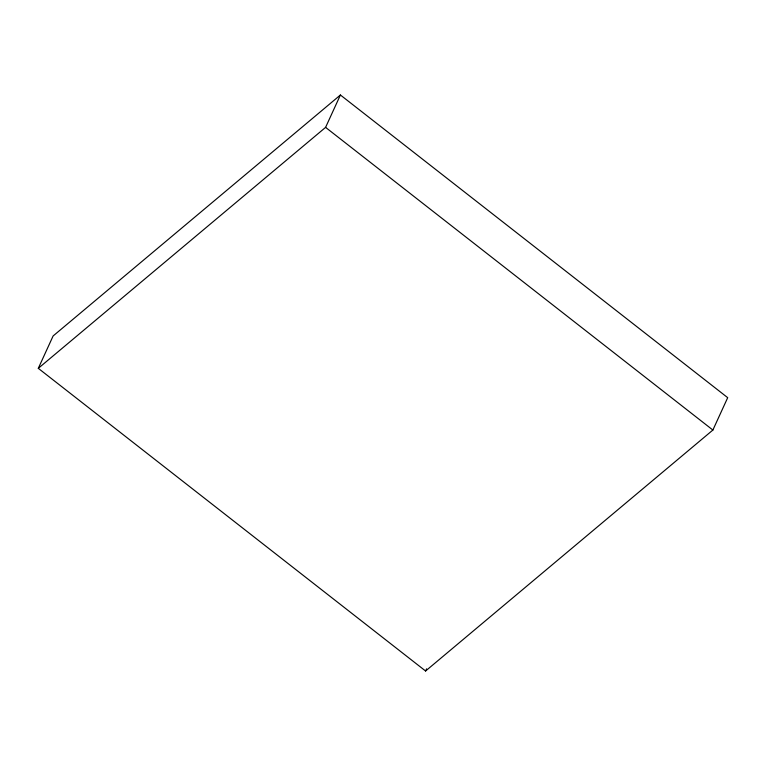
<?xml version="1.0" encoding="UTF-8"?>
<svg xmlns="http://www.w3.org/2000/svg" width="766" height="766" viewBox="0 0 766 766"><rect width="100%" height="100%" fill="white"/><g stroke="black" fill="none" stroke-linecap="round" stroke-linejoin="round"><path stroke-width="1.15" d="M38.3 368.331L53.122 335.958L340.41 95.003L727.7 397.669L712.878 430.042L425.59 670.997L38.3 368.331L325.588 127.376L340.41 95.003M425.59 670.997L426.576 668.842M325.588 127.376L712.878 430.042"/></g></svg>
